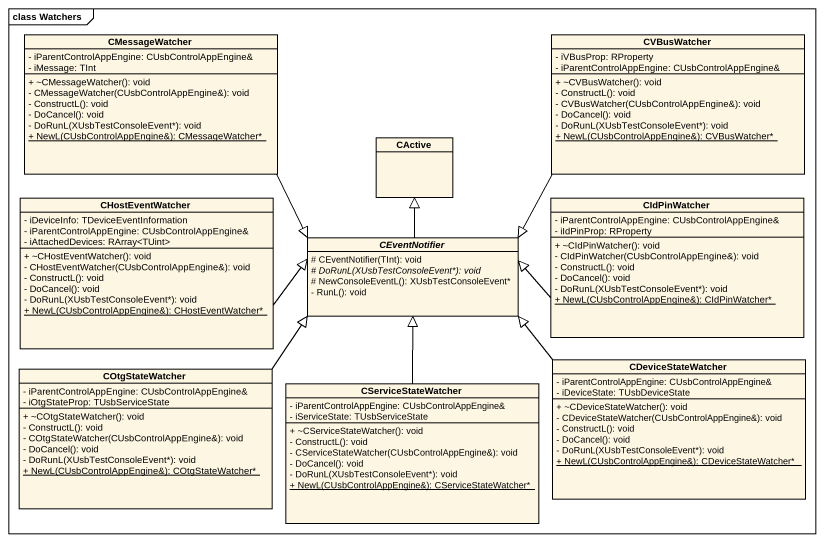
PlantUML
@startuml
mainframe class Watchers
hide circle
hide empty members
skinparam classAttributeIconSize 0
class CMessageWatcher {
  - iParentControlAppEngine: CUsbControlAppEngine&
  - iMessage: TInt
  + ~CMessageWatcher(): void
  - CMessageWatcher(CUsbControlAppEngine&): void
  - ConstructL(): void
  - DoCancel(): void
  - DoRunL(XUsbTestConsoleEvent*): void
  {static} + NewL(CUsbControlAppEngine&): CMessageWatcher*
}
class CVBusWatcher {
  - iVBusProp: RProperty
  - iParentControlAppEngine: CUsbControlAppEngine&
  + ~CVBusWatcher(): void
  - ConstructL(): void
  - CVBusWatcher(CUsbControlAppEngine&): void
  - DoCancel(): void
  - DoRunL(XUsbTestConsoleEvent*): void
  {static} + NewL(CUsbControlAppEngine&): CVBusWatcher*
}
class CActive
class CHostEventWatcher {
  - iDeviceInfo: TDeviceEventInformation
  - iParentControlAppEngine: CUsbControlAppEngine&
  - iAttachedDevices: RArray<TUint>
  + ~CHostEventWatcher(): void
  - CHostEventWatcher(CUsbControlAppEngine&): void
  - ConstructL(): void
  - DoCancel(): void
  - DoRunL(XUsbTestConsoleEvent*): void
  {static} + NewL(CUsbControlAppEngine&): CHostEventWatcher*
}
class CIdPinWatcher {
  - iParentControlAppEngine: CUsbControlAppEngine&
  - iIdPinProp: RProperty
  + ~CIdPinWatcher(): void
  - CIdPinWatcher(CUsbControlAppEngine&): void
  - ConstructL(): void
  - DoCancel(): void
  - DoRunL(XUsbTestConsoleEvent*): void
  {static} + NewL(CUsbControlAppEngine&): CIdPinWatcher*
}
abstract class CEventNotifier {
  # CEventNotifier(TInt): void
  {abstract} # DoRunL(XUsbTestConsoleEvent*): void
  # NewConsoleEventL(): XUsbTestConsoleEvent*
  - RunL(): void
}
class COtgStateWatcher {
  - iParentControlAppEngine: CUsbControlAppEngine&
  - iOtgStateProp: TUsbServiceState
  + ~COtgStateWatcher(): void
  - ConstructL(): void
  - COtgStateWatcher(CUsbControlAppEngine&): void
  - DoCancel(): void
  - DoRunL(XUsbTestConsoleEvent*): void
  {static} + NewL(CUsbControlAppEngine&): COtgStateWatcher*
}
class CServiceStateWatcher {
  - iParentControlAppEngine: CUsbControlAppEngine&
  - iServiceState: TUsbServiceState
  + ~CServiceStateWatcher(): void
  - ConstructL(): void
  - CServiceStateWatcher(CUsbControlAppEngine&): void
  - DoCancel(): void
  - DoRunL(XUsbTestConsoleEvent*): void
  {static} + NewL(CUsbControlAppEngine&): CServiceStateWatcher*
}
class CDeviceStateWatcher {
  - iParentControlAppEngine: CUsbControlAppEngine&
  - iDeviceState: TUsbDeviceState
  + ~CDeviceStateWatcher(): void
  - CDeviceStateWatcher(CUsbControlAppEngine&): void
  - ConstructL(): void
  - DoCancel(): void
  - DoRunL(XUsbTestConsoleEvent*): void
  {static} + NewL(CUsbControlAppEngine&): CDeviceStateWatcher*
}
CMessageWatcher --|> CEventNotifier
CVBusWatcher --|> CEventNotifier
CHostEventWatcher -right-|> CEventNotifier
CIdPinWatcher -left-|> CEventNotifier
CEventNotifier -up-|> CActive
COtgStateWatcher -up-|> CEventNotifier
CServiceStateWatcher -up-|> CEventNotifier
CDeviceStateWatcher -left-|> CEventNotifier
@enduml
